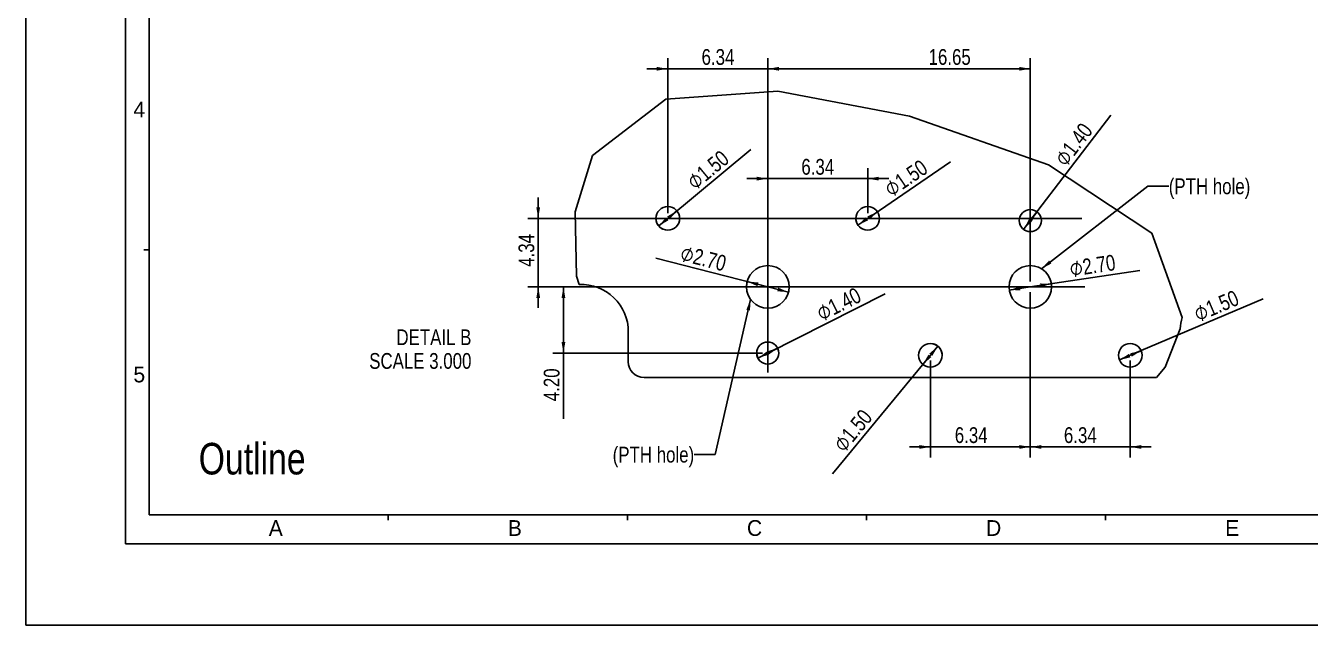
# Model space of a CAD drawing. Header units: millimetres. Extents: x 0 to 420, y 0 to 297.
# Drawn here: x 0 to 244.5, y 0 to 114 of the extents above; entities that cross this region are included whole.
import ezdxf

# ---------------------------------------------------------------- set-up
doc = ezdxf.new("R2010")
doc.units = ezdxf.units.MM
doc.header["$LTSCALE"] = 23.1
doc.layers.get('0').update_dxf_attribs({"linetype": 'CONTINUOUS'})
doc.layers.add('ASSEM_MEM', color=7, linetype='CONTINUOUS')
doc.layers.add('DETAIL', color=7, linetype='CONTINUOUS')
doc.styles.get("Standard").update_dxf_attribs({"font": 'txt', "width": 0.8})
doc.styles.add('TEXTSTYLE_2', font='txt')
doc.styles.add('TEXTSTYLE_3', font='symbol_asme.ttf')
doc.dimstyles.new('DIMSTYLE_4', dxfattribs={"dimtxt": 3, "dimasz": 2.1, "dimexe": 2, "dimexo": 1, "dimtad": 1, "dimlfac": 0.333333, "dimzin": 0, "dimdsep": 46, "dimtxsty": 'STANDARD', "dimblk": '_FILLED', "dimblk1": '_FILLED', "dimblk2": '_FILLED', "dimcen": 0.09, "dimazin": 0, "dimtp": 0.01, "dimtm": 0.01, "dimtfac": 1, "dimtmove": 0, "dimatfit": 2, "dimldrblk": '_FILLED', "dimfxl": 1, "dimtolj": 1, "dimtzin": 0, "dimarcsym": 0})
doc.dimstyles.new('DIMSTYLE_5', dxfattribs={"dimtxt": 3, "dimasz": 2.1, "dimexe": 2, "dimexo": 1, "dimgap": 0.75, "dimtad": 1, "dimlfac": 0.333333, "dimzin": 0, "dimdsep": 46, "dimtxsty": 'STANDARD', "dimblk": '_FILLED', "dimblk1": '_FILLED', "dimblk2": '_FILLED', "dimcen": 0.09, "dimazin": 0, "dimtp": 0.01, "dimtm": 0.01, "dimtfac": 1, "dimtofl": 0, "dimtmove": 0, "dimatfit": 3, "dimldrblk": '_FILLED', "dimfxl": 1, "dimtolj": 1, "dimtzin": 0, "dimarcsym": 0})
doc.dimstyles.get("Standard").update_dxf_attribs({"dimtxt": 3, "dimasz": 2.1, "dimexe": 2, "dimexo": 1, "dimtad": 1, "dimzin": 0, "dimdsep": 46, "dimtxsty": 'STANDARD', "dimblk": '_FILLED', "dimblk1": '_FILLED', "dimblk2": '_FILLED', "dimcen": 0.09, "dimazin": 0, "dimtol": 1, "dimtp": 0.01, "dimtm": 0.01, "dimtfac": 1, "dimtofl": 0, "dimtmove": 0, "dimatfit": 3, "dimldrblk": '_FILLED', "dimfxl": 1, "dimtolj": 1, "dimtzin": 0, "dimarcsym": 0})

# ---------------------------------------------------------------- blocks, each defined once
blk = doc.blocks.new('_FILLED')
at = {"color": 0, "linetype": 'BYBLOCK'}
blk.add_solid([(0, 0), (-1, 0.17), (-1, -0.17)], dxfattribs=at)
blk = doc.blocks.new('*D63')
at = {"color": 2, "linetype": 'CONTINUOUS'}
for p, q in [((141.23, 64.37), (119.91, 69.82)), ((137.3, 65.37), (141.23, 64.37)), ((145.15, 63.36), (141.23, 64.37))]:
    blk.add_line(p, q, dxfattribs=at)
at = {"color": 2, "linetype": 'CONTINUOUS', "xscale": 2.1, "yscale": 2.1, "zscale": 2.1}
for p, rotation in [((137.3, 65.37), 165.6527677269), ((145.15, 63.36), 345.6527677269)]:
    blk.add_blockref('_FILLED', p, dxfattribs=dict(at, rotation=rotation))
at = {"color": 2, "linetype": 'CONTINUOUS', "insert": (133.56, 70.2), "char_height": 3, "width": 19.7077, "attachment_point": 3, "rotation": 345.6528, "line_spacing_factor": 0.9, "style": 'TEXTSTYLE_3'}
blk.add_mtext('⌀\\ftxt;{\\W0.8;2.70}', dxfattribs=at)
blk = doc.blocks.new('*D64')
at = {"color": 2, "linetype": 'CONTINUOUS'}
for p, q in [((191.18, 64.37), (212, 67.5)), ((187.17, 63.76), (191.18, 64.37)), ((195.18, 64.97), (191.18, 64.37))]:
    blk.add_line(p, q, dxfattribs=at)
at = {"color": 2, "linetype": 'CONTINUOUS', "xscale": 2.1, "yscale": 2.1, "zscale": 2.1}
for p, rotation in [((187.17, 63.76), 188.5538816575), ((195.18, 64.97), 8.5538816575)]:
    blk.add_blockref('_FILLED', p, dxfattribs=dict(at, rotation=rotation))
at = {"color": 2, "linetype": 'CONTINUOUS', "insert": (198.45, 69.25), "char_height": 3, "width": 19.7077, "attachment_point": 1, "rotation": 8.5539, "line_spacing_factor": 0.9, "style": 'TEXTSTYLE_3'}
blk.add_mtext('⌀\\ftxt;{\\W0.8;2.70}', dxfattribs=at)
blk = doc.blocks.new('*D65')
at = {"color": 2, "linetype": 'CONTINUOUS'}
for p, q in [((160.23, 77.39), (175.99, 88.12)), ((162.09, 78.65), (160.23, 77.39)), ((158.37, 76.12), (160.23, 77.39))]:
    blk.add_line(p, q, dxfattribs=at)
at = {"color": 2, "linetype": 'CONTINUOUS', "xscale": 2.1, "yscale": 2.1, "zscale": 2.1}
for p, rotation in [((162.09, 78.65), 34.2611816289), ((158.37, 76.12), 214.2611816289)]:
    blk.add_blockref('_FILLED', p, dxfattribs=dict(at, rotation=rotation))
at = {"color": 2, "linetype": 'CONTINUOUS', "insert": (163.02, 83.82), "char_height": 3, "width": 19.7077, "attachment_point": 1, "rotation": 34.2612, "line_spacing_factor": 0.9, "style": 'TEXTSTYLE_3'}
blk.add_mtext('⌀\\ftxt;{\\W0.8;1.50}', dxfattribs=at)
blk = doc.blocks.new('*D66')
at = {"color": 2, "linetype": 'CONTINUOUS'}
for p, q in [((122.19, 77.39), (137.98, 90.46)), ((123.92, 78.82), (122.19, 77.39)), ((120.46, 75.95), (122.19, 77.39))]:
    blk.add_line(p, q, dxfattribs=at)
at = {"color": 2, "linetype": 'CONTINUOUS', "xscale": 2.1, "yscale": 2.1, "zscale": 2.1}
for p, rotation in [((123.92, 78.82), 39.6205377928), ((120.46, 75.95), 219.6205377928)]:
    blk.add_blockref('_FILLED', p, dxfattribs=dict(at, rotation=rotation))
at = {"color": 2, "linetype": 'CONTINUOUS', "insert": (125.47, 84.97), "char_height": 3, "width": 19.7077, "attachment_point": 1, "rotation": 39.6205, "line_spacing_factor": 0.9, "style": 'TEXTSTYLE_3'}
blk.add_mtext('⌀\\ftxt;{\\W0.8;1.50}', dxfattribs=at)
blk = doc.blocks.new('*D67')
at = {"color": 2, "linetype": 'CONTINUOUS'}
for p, q in [((141.21, 51.77), (163.54, 63.01)), ((139.34, 50.82), (141.21, 51.77)), ((143.09, 52.71), (141.21, 51.77))]:
    blk.add_line(p, q, dxfattribs=at)
at = {"color": 2, "linetype": 'CONTINUOUS', "xscale": 2.1, "yscale": 2.1, "zscale": 2.1}
for p, rotation in [((139.34, 50.82), 206.7336843551), ((143.09, 52.71), 26.7336843551)]:
    blk.add_blockref('_FILLED', p, dxfattribs=dict(at, rotation=rotation))
at = {"color": 2, "linetype": 'CONTINUOUS', "insert": (150.12, 60.45), "char_height": 3, "width": 19.7077, "attachment_point": 1, "rotation": 26.7337, "line_spacing_factor": 0.9, "style": 'TEXTSTYLE_3'}
blk.add_mtext('⌀\\ftxt;{\\W0.8;1.40}', dxfattribs=at)
blk = doc.blocks.new('*D68')
at = {"color": 2, "linetype": 'CONTINUOUS'}
for p, q in [((191.18, 76.97), (206.48, 97.05)), ((192.45, 78.64), (191.18, 76.97)), ((189.9, 75.3), (191.18, 76.97))]:
    blk.add_line(p, q, dxfattribs=at)
at = {"color": 2, "linetype": 'CONTINUOUS', "xscale": 2.1, "yscale": 2.1, "zscale": 2.1}
for p, rotation in [((192.45, 78.64), 52.6887265125), ((189.9, 75.3), 232.6887265125)]:
    blk.add_blockref('_FILLED', p, dxfattribs=dict(at, rotation=rotation))
at = {"color": 2, "linetype": 'CONTINUOUS', "insert": (195.54, 88.87), "char_height": 3, "width": 19.7077, "attachment_point": 1, "rotation": 52.6887, "line_spacing_factor": 0.9, "style": 'TEXTSTYLE_3'}
blk.add_mtext('⌀\\ftxt;{\\W0.8;1.40}', dxfattribs=at)
blk = doc.blocks.new('*D69')
at = {"color": 2, "linetype": 'CONTINUOUS'}
for p, q in [((172.16, 51.35), (153.51, 28.83)), ((170.72, 49.61), (172.16, 51.35)), ((173.59, 53.08), (172.16, 51.35))]:
    blk.add_line(p, q, dxfattribs=at)
at = {"color": 2, "linetype": 'CONTINUOUS', "xscale": 2.1, "yscale": 2.1, "zscale": 2.1}
for p, rotation in [((170.72, 49.61), 230.3680085274), ((173.59, 53.08), 50.3680085274)]:
    blk.add_blockref('_FILLED', p, dxfattribs=dict(at, rotation=rotation))
at = {"color": 2, "linetype": 'CONTINUOUS', "insert": (159, 41.35), "char_height": 3, "width": 19.7077, "attachment_point": 3, "rotation": 50.368, "line_spacing_factor": 0.9, "style": 'TEXTSTYLE_3'}
blk.add_mtext('⌀\\ftxt;{\\W0.8;1.50}', dxfattribs=at)
blk = doc.blocks.new('*D70')
at = {"color": 2, "linetype": 'CONTINUOUS'}
for p, q in [((210.2, 51.35), (235.5, 62.12)), ((208.13, 50.46), (210.2, 51.35)), ((212.27, 52.23), (210.2, 51.35))]:
    blk.add_line(p, q, dxfattribs=at)
at = {"color": 2, "linetype": 'CONTINUOUS', "xscale": 2.1, "yscale": 2.1, "zscale": 2.1}
for p, rotation in [((208.13, 50.46), 203.0742717069), ((212.27, 52.23), 23.0742717069)]:
    blk.add_blockref('_FILLED', p, dxfattribs=dict(at, rotation=rotation))
at = {"color": 2, "linetype": 'CONTINUOUS', "insert": (221.94, 60.42), "char_height": 3, "width": 19.7077, "attachment_point": 1, "rotation": 23.0743, "line_spacing_factor": 0.9, "style": 'TEXTSTYLE_3'}
blk.add_mtext('⌀\\ftxt;{\\W0.8;1.50}', dxfattribs=at)
blk = doc.blocks.new('*D71')
at = {"color": 2, "linetype": 'CONTINUOUS'}
for p, q in [((141.23, 48.11), (141.23, 107.84)), ((191.18, 65.37), (191.18, 107.84)), ((141.23, 105.84), (166.2, 105.84)), ((191.18, 105.84), (166.2, 105.84))]:
    blk.add_line(p, q, dxfattribs=at)
at = {"color": 2, "linetype": 'CONTINUOUS', "xscale": 2.1, "yscale": 2.1, "zscale": 2.1, "rotation": 180}
blk.add_blockref('_FILLED', (141.23, 105.84), dxfattribs=at)
at = {"color": 2, "linetype": 'CONTINUOUS', "xscale": 2.1, "yscale": 2.1, "zscale": 2.1}
blk.add_blockref('_FILLED', (191.18, 105.84), dxfattribs=at)
at = {"color": 2, "linetype": 'CONTINUOUS', "insert": (175.83, 109.59), "char_height": 3, "width": 12, "attachment_point": 2, "line_spacing_factor": 0.9}
blk.add_mtext('16.65', dxfattribs=at)
blk = doc.blocks.new('*D72')
at = {"color": 2, "linetype": 'CONTINUOUS'}
for p, q in [((141.23, 65.37), (141.23, 86.95)), ((160.23, 78.39), (160.23, 86.95)), ((141.23, 84.95), (137.23, 84.95)), ((137.23, 84.95), (150.73, 84.95)), ((164.23, 84.95), (150.73, 84.95)), ((160.23, 84.95), (164.23, 84.95))]:
    blk.add_line(p, q, dxfattribs=at)
at = {"color": 2, "linetype": 'CONTINUOUS', "xscale": 2.1, "yscale": 2.1, "zscale": 2.1}
blk.add_blockref('_FILLED', (141.23, 84.95), dxfattribs=at)
at = {"color": 2, "linetype": 'CONTINUOUS', "xscale": 2.1, "yscale": 2.1, "zscale": 2.1, "rotation": 180}
blk.add_blockref('_FILLED', (160.23, 84.95), dxfattribs=at)
at = {"color": 2, "linetype": 'CONTINUOUS', "insert": (150.73, 88.7), "char_height": 3, "width": 9.6, "attachment_point": 2, "line_spacing_factor": 0.9}
blk.add_mtext('6.34', dxfattribs=at)
blk = doc.blocks.new('*D73')
at = {"color": 2, "linetype": 'CONTINUOUS'}
for p, q in [((191.18, 63.37), (191.18, 31.92)), ((172.16, 50.35), (172.16, 31.92)), ((172.16, 33.92), (168.16, 33.92)), ((168.16, 33.92), (181.67, 33.92)), ((195.18, 33.92), (181.67, 33.92)), ((191.18, 33.92), (195.18, 33.92))]:
    blk.add_line(p, q, dxfattribs=at)
at = {"color": 2, "linetype": 'CONTINUOUS', "xscale": 2.1, "yscale": 2.1, "zscale": 2.1}
blk.add_blockref('_FILLED', (172.16, 33.92), dxfattribs=at)
at = {"color": 2, "linetype": 'CONTINUOUS', "xscale": 2.1, "yscale": 2.1, "zscale": 2.1, "rotation": 180}
blk.add_blockref('_FILLED', (191.18, 33.92), dxfattribs=at)
at = {"color": 2, "linetype": 'CONTINUOUS', "insert": (179.93, 37.67), "char_height": 3, "width": 9.6, "attachment_point": 2, "line_spacing_factor": 0.9}
blk.add_mtext('6.34', dxfattribs=at)
blk = doc.blocks.new('*D74')
at = {"color": 2, "linetype": 'CONTINUOUS'}
for p, q in [((191.18, 63.37), (191.18, 31.92)), ((210.2, 50.35), (210.2, 31.92)), ((191.18, 33.92), (187.18, 33.92)), ((187.18, 33.92), (200.69, 33.92)), ((214.2, 33.92), (200.69, 33.92)), ((210.2, 33.92), (214.2, 33.92))]:
    blk.add_line(p, q, dxfattribs=at)
at = {"color": 2, "linetype": 'CONTINUOUS', "xscale": 2.1, "yscale": 2.1, "zscale": 2.1}
blk.add_blockref('_FILLED', (191.18, 33.92), dxfattribs=at)
at = {"color": 2, "linetype": 'CONTINUOUS', "xscale": 2.1, "yscale": 2.1, "zscale": 2.1, "rotation": 180}
blk.add_blockref('_FILLED', (210.2, 33.92), dxfattribs=at)
at = {"color": 2, "linetype": 'CONTINUOUS', "insert": (200.69, 37.67), "char_height": 3, "width": 9.6, "attachment_point": 2, "line_spacing_factor": 0.9}
blk.add_mtext('6.34', dxfattribs=at)
blk = doc.blocks.new('*D75')
at = {"color": 2, "linetype": 'CONTINUOUS'}
for p, q in [((122.19, 106.59), (122.19, 107.84)), ((141.23, 106.59), (141.23, 107.84)), ((122.19, 105.84), (118.19, 105.84)), ((118.19, 105.84), (131.71, 105.84)), ((122.19, 78.39), (122.19, 106.59)), ((145.23, 105.84), (131.71, 105.84)), ((141.23, 65.37), (141.23, 106.59)), ((141.23, 105.84), (145.23, 105.84))]:
    blk.add_line(p, q, dxfattribs=at)
at = {"color": 2, "linetype": 'CONTINUOUS', "xscale": 2.1, "yscale": 2.1, "zscale": 2.1}
blk.add_blockref('_FILLED', (122.19, 105.84), dxfattribs=at)
at = {"color": 2, "linetype": 'CONTINUOUS', "xscale": 2.1, "yscale": 2.1, "zscale": 2.1, "rotation": 180}
blk.add_blockref('_FILLED', (141.23, 105.84), dxfattribs=at)
at = {"color": 2, "linetype": 'CONTINUOUS', "insert": (131.74, 109.59), "char_height": 3, "width": 9.6, "attachment_point": 2, "line_spacing_factor": 0.9}
blk.add_mtext('6.34\\P ', dxfattribs=at)
blk = doc.blocks.new('*D76')
at = {"color": 2, "linetype": 'CONTINUOUS'}
for p, q in [((97.53, 77.39), (97.53, 81.39)), ((97.53, 81.39), (97.53, 70.88)), ((200.97, 77.39), (95.53, 77.39)), ((97.53, 60.37), (97.53, 70.88)), ((201.52, 64.37), (95.53, 64.37)), ((97.53, 64.37), (97.53, 60.37))]:
    blk.add_line(p, q, dxfattribs=at)
at = {"color": 2, "linetype": 'CONTINUOUS', "xscale": 2.1, "yscale": 2.1, "zscale": 2.1}
for p, rotation in [((97.53, 77.39), 270), ((97.53, 64.37), 90)]:
    blk.add_blockref('_FILLED', p, dxfattribs=dict(at, rotation=rotation))
at = {"color": 2, "linetype": 'CONTINUOUS', "insert": (93.78, 71.3), "char_height": 3, "width": 9.6, "attachment_point": 2, "rotation": 90, "line_spacing_factor": 0.9}
blk.add_mtext('4.34', dxfattribs=at)
blk = doc.blocks.new('*D77')
at = {"color": 2, "linetype": 'CONTINUOUS'}
for p, q in [((140.23, 64.37), (100.33, 64.37)), ((102.33, 64.37), (102.33, 58.07)), ((102.33, 51.77), (102.33, 58.07)), ((102.33, 58.07), (102.33, 39.26)), ((140.21, 51.77), (100.33, 51.77))]:
    blk.add_line(p, q, dxfattribs=at)
at = {"color": 2, "linetype": 'CONTINUOUS', "xscale": 2.1, "yscale": 2.1, "zscale": 2.1}
for p, rotation in [((102.33, 64.37), 90), ((102.33, 51.77), 270)]:
    blk.add_blockref('_FILLED', p, dxfattribs=dict(at, rotation=rotation))
at = {"color": 2, "linetype": 'CONTINUOUS', "insert": (98.58, 48.86), "char_height": 3, "width": 9.6, "attachment_point": 3, "rotation": 90, "line_spacing_factor": 0.9}
blk.add_mtext('4.20', dxfattribs=at)

msp = doc.modelspace()

# ---------------------------------------------------------------- linework, layer by layer
at = {"color": 7, "linetype": 'CONTINUOUS'}
for p, q in [((0, 0), (0, 297)), ((143.153, 101.6), (121.825, 100.089)), ((168.217, 96.844), (143.153, 101.6)), ((121.825, 100.089), (107.883, 89.374)), ((194.623, 87.567), (168.217, 96.844)), ((107.883, 89.374), (104.552, 78.644)), ((214.274, 74.576), (194.623, 87.567)), ((104.552, 78.644), (104.789, 66.425)), ((220.104, 58.543), (214.274, 74.576)), ((104.789, 66.425), (105.339, 64.808)), ((216.81, 49.101), (219.694, 56.392)), ((215.202, 47.116), (216.81, 49.101)), ((0, 0), (420, 0))]:
    msp.add_line(p, q, dxfattribs=at)
at = {"color": 4, "linetype": 'CONTINUOUS'}
for p, q in [((19, 15.5), (19, 281.5)), ((23.5, 276), (23.5, 21)), ((23.5, 71.4), (22.5, 71.4)), ((396, 21), (23.5, 21)), ((69, 21), (69, 20)), ((114.5, 21), (114.5, 20)), ((160, 21), (160, 20)), ((205.5, 21), (205.5, 20)), ((401, 15.5), (19, 15.5))]:
    msp.add_line(p, q, dxfattribs=at)
at = {"color": 2, "linetype": 'CONTINUOUS'}
for centre, radius, start, end in [((122.191, 77.386), 2.25, 180, 243.58303), ((160.231, 77.386), 2.25, 180, 238.22367), ((191.176, 76.966), 2.1, 180, 258.15207), ((141.226, 64.366), 4.05, 151.78308, 180), ((191.176, 64.366), 4.05, 0, 22.42357), ((141.211, 51.766), 2.1, 180, 232.19703), ((172.156, 51.346), 2.25, 0, 74.3305), ((210.196, 51.346), 2.25, 0, 47.03676)]:
    msp.add_arc(centre, radius, start, end, dxfattribs=at)
at = {"layer": 'ASSEM_MEM', "color": 7, "linetype": 'CONTINUOUS'}
for p, q in [((114.676, 50.116), (114.676, 55.816)), ((117.676, 47.116), (215.202, 47.116))]:
    msp.add_line(p, q, dxfattribs=at)
for centre, radius in [((122.191, 77.386), 2.25), ((160.231, 77.386), 2.25), ((191.176, 76.966), 2.1), ((141.226, 64.366), 4.05), ((191.176, 64.366), 4.05), ((141.211, 51.766), 2.1), ((172.156, 51.346), 2.25), ((210.196, 51.346), 2.25)]:
    msp.add_circle(centre, radius, dxfattribs=at)
for centre, radius, start, end in [((105.676, 55.816), 9, 0, 92.07284), ((228.676, 55.816), 9, 162.34949, 176.32558), ((117.676, 50.116), 3, 180, 270)]:
    msp.add_arc(centre, radius, start, end, dxfattribs=at)

# ---------------------------------------------------------------- texts
at = {"color": 2, "linetype": 'CONTINUOUS', "char_height": 3, "width": 3, "attachment_point": 1, "line_spacing_factor": 0.9, "style": 'TEXTSTYLE_2'}
for s, insert in [('4', (20.5, 99.6)), ('5', (20.5, 49.2)), ('A', (46.25, 20)), ('B', (91.75, 20)), ('C', (137.25, 20)), ('D', (182.75, 20)), ('E', (228.25, 20))]:
    msp.add_mtext(s, dxfattribs=dict(at, insert=insert))
at = {"layer": 'DETAIL', "color": 2, "linetype": 'CONTINUOUS', "line_spacing_factor": 0.9}
for s, insert, char_height, width, attachment_point in [('(PTH hole)', (217.528, 84.993), 3, 24, 1), ('DETAIL B\\PSCALE 3.000', (84.821, 56.279), 3, 26.4, 3), ('Outline', (32.93, 34.691), 6, 33.6, 1), ('(PTH hole)', (127.217, 33.957), 3, 24, 3)]:
    msp.add_mtext(s, dxfattribs=dict(at, insert=insert, char_height=char_height, width=width, attachment_point=attachment_point))

# ---------------------------------------------------------------- dimensions: what is measured, and where the dimension line sits
at = {"color": 2, "linetype": 'CONTINUOUS'}
dim = msp.add_linear_dim(base=(122.191, 105.835), p1=(141.226, 64.366), p2=(122.191, 77.386), angle=180, text='6.34\\P ', dimstyle='DIMSTYLE_5', dxfattribs=at)
dim.commit()
dim.dimension.update_dxf_attribs({"geometry": '*D75', "text_midpoint": (131.736, 105.835), "dimtype": 160})
for base, p1, p2, picture, middle in [((191.176, 105.835), (141.226, 47.106), (191.176, 64.366), '*D71', (176.202, 105.835)), ((160.23067476, 84.952000176), (141.22567476, 64.365642765), (160.23067476, 77.385642765), '*D72', (150.803180237, 84.952000176)), ((210.196, 33.922), (191.176, 64.366), (210.196, 51.346), '*D74', (200.761, 33.922))]:
    dim = msp.add_linear_dim(base=base, p1=p1, p2=p2, dimstyle='DIMSTYLE_5', dxfattribs=at)
    dim.commit()
    dim.dimension.update_dxf_attribs({"geometry": picture, "text_midpoint": middle, "dimtype": 160})
for p1, p2, picture, middle in [((192.449, 78.636), (189.903, 75.295), '*D68', (200.711, 93.189)), ((123.924, 78.82), (120.458, 75.951), '*D66', (131.488, 88.004)), ((162.09, 78.652), (158.371, 76.119), '*D65', (169.295, 86.282)), ((137.302, 65.369), (145.149, 63.362), '*D63', (126.828, 70.371)), ((195.181, 64.968), (187.171, 63.763), '*D64', (205.169, 68.746)), ((143.086, 52.71), (139.335, 50.821), '*D67', (156.66, 62.066)), ((212.266, 52.227), (208.126, 50.464), '*D70', (228.57, 61.619)), ((170.721, 49.613), (173.591, 53.078), '*D69', (155.969, 35.329))]:
    dim = msp.add_diameter_dim_2p(p1=p1, p2=p2, text='{\\fSymbol_ASME;\\W1.0;⌀}<>', dimstyle='DIMSTYLE_4', override={"dimpost": '<>'}, dxfattribs=at)
    dim.commit()
    dim.dimension.update_dxf_attribs({"geometry": picture, "text_midpoint": middle, "dimtype": 163})
for base, p1, p2, angle, picture, middle in [((97.527, 77.386), (202.518, 64.366), (201.972, 77.386), 90, '*D76', (97.527, 71.378)), ((102.325, 51.766), (141.226, 64.366), (141.211, 51.766), 270, '*D77', (102.325, 44.062)), ((172.156, 33.922), (191.176, 64.366), (172.156, 51.346), 180, '*D73', (180.009, 33.922))]:
    dim = msp.add_linear_dim(base=base, p1=p1, p2=p2, angle=angle, dimstyle='DIMSTYLE_5', dxfattribs=at)
    dim.commit()
    dim.dimension.update_dxf_attribs({"geometry": picture, "text_midpoint": middle, "dimtype": 160})

# ---------------------------------------------------------------- leaders
at = {"layer": 'DETAIL', "color": 2, "linetype": 'CONTINUOUS'}
for points in [[(193.312, 67.806), (213.528, 83.493), (217.528, 83.493)], [(137.949, 61.985), (131.217, 32.457), (127.217, 32.457)]]:
    msp.add_leader(points, dimstyle='STANDARD', override={"dimtad": 0}, dxfattribs=at)

doc.saveas('drawing.dxf')
